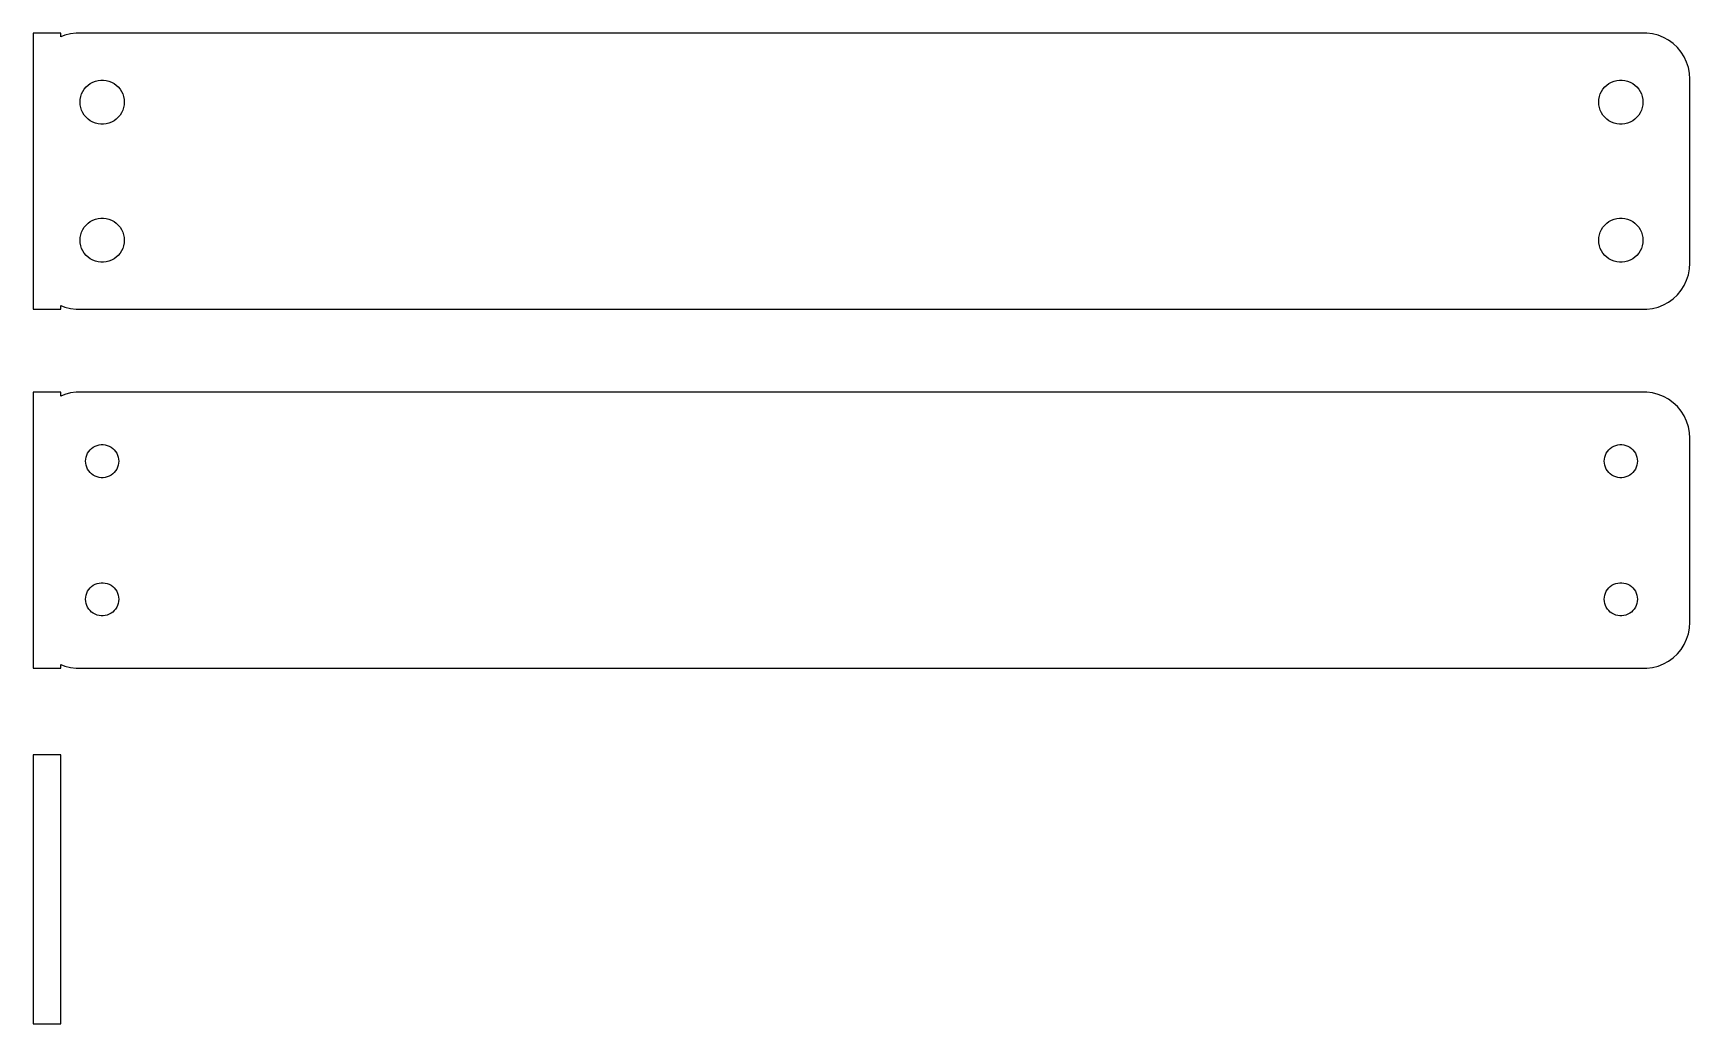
# Model space of a CAD drawing. Header units: metres. Extents: x -90 to 90, y -15 to 93.
import ezdxf

# ---------------------------------------------------------------- set-up
doc = ezdxf.new("R2010")
doc.units = ezdxf.units.M

msp = doc.modelspace()

# ---------------------------------------------------------------- linework, layer by layer
for p, q in [((-87, 92.9901), (-90, 92.9901)), ((-90, 92.9901), (-90, 63.0099)), ((-87, 92.5752), (-87, 92.9901)), ((-86.5451, 92.7553), (-87, 92.5752)), ((-85.9369, 92.9114), (-86.5451, 92.7553)), ((-85.3139, 92.9901), (-85.9369, 92.9114)), ((85.3139, 92.9901), (-85.3139, 92.9901)), ((85.9369, 92.9114), (85.3139, 92.9901)), ((86.5451, 92.7553), (85.9369, 92.9114)), ((87.1289, 92.5241), (86.5451, 92.7553)), ((87.6791, 92.2216), (87.1289, 92.5241)), ((88.1871, 91.8526), (87.6791, 92.2216)), ((88.6448, 91.4227), (88.1871, 91.8526)), ((89.0451, 90.9389), (88.6448, 91.4227)), ((89.3815, 90.4088), (89.0451, 90.9389)), ((89.6489, 89.8406), (89.3815, 90.4088)), ((89.8429, 89.2434), (89.6489, 89.8406)), ((89.9606, 88.6267), (89.8429, 89.2434)), ((90, 88), (89.9606, 88.6267)), ((-84.7315, 86.3835), (-84.6031, 86.6562)), ((-84.6031, 86.6562), (-84.4416, 86.9107)), ((-84.4416, 86.9107), (-84.2495, 87.1429)), ((-84.2495, 87.1429), (-84.0298, 87.3492)), ((-84.0298, 87.3492), (-83.786, 87.5264)), ((-83.786, 87.5264), (-83.5219, 87.6716)), ((-83.5219, 87.6716), (-83.2416, 87.7825)), ((-83.2416, 87.7825), (-82.9497, 87.8575)), ((-82.9497, 87.8575), (-82.6507, 87.8953)), ((-82.6507, 87.8953), (-82.3493, 87.8953)), ((-82.3493, 87.8953), (-82.0503, 87.8575)), ((-82.0503, 87.8575), (-81.7584, 87.7825)), ((-81.7584, 87.7825), (-81.4781, 87.6716)), ((-81.4781, 87.6716), (-81.214, 87.5264)), ((-81.214, 87.5264), (-80.9702, 87.3492)), ((-80.9702, 87.3492), (-80.7505, 87.1429)), ((-80.7505, 87.1429), (-80.5583, 86.9107)), ((-80.5583, 86.9107), (-80.3969, 86.6562)), ((-80.3969, 86.6562), (-80.2685, 86.3835)), ((80.2685, 86.3835), (80.3969, 86.6562)), ((80.3969, 86.6562), (80.5583, 86.9107)), ((80.5583, 86.9107), (80.7505, 87.1429)), ((80.7505, 87.1429), (80.9702, 87.3492)), ((80.9702, 87.3492), (81.214, 87.5264)), ((81.214, 87.5264), (81.4781, 87.6716)), ((81.4781, 87.6716), (81.7584, 87.7825)), ((81.7584, 87.7825), (82.0503, 87.8575)), ((82.0503, 87.8575), (82.3493, 87.8953)), ((82.3493, 87.8953), (82.6507, 87.8953)), ((82.6507, 87.8953), (82.9497, 87.8575)), ((82.9497, 87.8575), (83.2416, 87.7825)), ((83.2416, 87.7825), (83.5219, 87.6716)), ((83.5219, 87.6716), (83.786, 87.5264)), ((83.786, 87.5264), (84.0298, 87.3492)), ((84.0298, 87.3492), (84.2495, 87.1429)), ((84.2495, 87.1429), (84.4416, 86.9107)), ((84.4416, 86.9107), (84.6031, 86.6562)), ((84.6031, 86.6562), (84.7315, 86.3835)), ((90, 68), (90, 88)), ((-84.9, 85.5), (-84.8811, 85.8008)), ((-84.8811, 85.1992), (-84.9, 85.5)), ((-84.8811, 85.8008), (-84.8246, 86.0968)), ((-84.8246, 84.9031), (-84.8811, 85.1992)), ((-84.8246, 86.0968), (-84.7315, 86.3835)), ((-84.7315, 84.6165), (-84.8246, 84.9031)), ((-84.6031, 84.3438), (-84.7315, 84.6165)), ((-80.2685, 84.6165), (-80.3969, 84.3438)), ((-80.2685, 86.3835), (-80.1754, 86.0968)), ((-80.1754, 84.9031), (-80.2685, 84.6165)), ((-80.1754, 86.0968), (-80.1189, 85.8008)), ((-80.1189, 85.1992), (-80.1754, 84.9031)), ((-80.1189, 85.8008), (-80.1, 85.5)), ((-80.1, 85.5), (-80.1189, 85.1992)), ((80.1, 85.5), (80.1189, 85.8008)), ((80.1189, 85.1992), (80.1, 85.5)), ((80.1189, 85.8008), (80.1754, 86.0968)), ((80.1754, 84.9031), (80.1189, 85.1992)), ((80.1754, 86.0968), (80.2685, 86.3835)), ((80.2685, 84.6165), (80.1754, 84.9031)), ((80.3969, 84.3438), (80.2685, 84.6165)), ((84.7315, 84.6165), (84.6031, 84.3438)), ((84.7315, 86.3835), (84.8246, 86.0968)), ((84.8246, 84.9031), (84.7315, 84.6165)), ((84.8246, 86.0968), (84.8811, 85.8008)), ((84.8811, 85.1992), (84.8246, 84.9031)), ((84.8811, 85.8008), (84.9, 85.5)), ((84.9, 85.5), (84.8811, 85.1992)), ((-84.4416, 84.0893), (-84.6031, 84.3438)), ((-84.2495, 83.8571), (-84.4416, 84.0893)), ((-84.0298, 83.6508), (-84.2495, 83.8571)), ((-83.786, 83.4736), (-84.0298, 83.6508)), ((-83.5219, 83.3284), (-83.786, 83.4736)), ((-83.2416, 83.2175), (-83.5219, 83.3284)), ((-82.9497, 83.1425), (-83.2416, 83.2175)), ((-82.6507, 83.1047), (-82.9497, 83.1425)), ((-82.3493, 83.1047), (-82.6507, 83.1047)), ((-82.0503, 83.1425), (-82.3493, 83.1047)), ((-81.7584, 83.2175), (-82.0503, 83.1425)), ((-81.4781, 83.3284), (-81.7584, 83.2175)), ((-81.214, 83.4736), (-81.4781, 83.3284)), ((-80.9702, 83.6508), (-81.214, 83.4736)), ((-80.7505, 83.8571), (-80.9702, 83.6508)), ((-80.5583, 84.0893), (-80.7505, 83.8571)), ((-80.3969, 84.3438), (-80.5583, 84.0893)), ((80.5583, 84.0893), (80.3969, 84.3438)), ((80.7505, 83.8571), (80.5583, 84.0893)), ((80.9702, 83.6508), (80.7505, 83.8571)), ((81.214, 83.4736), (80.9702, 83.6508)), ((81.4781, 83.3284), (81.214, 83.4736)), ((81.7584, 83.2175), (81.4781, 83.3284)), ((82.0503, 83.1425), (81.7584, 83.2175)), ((82.3493, 83.1047), (82.0503, 83.1425)), ((82.6507, 83.1047), (82.3493, 83.1047)), ((82.9497, 83.1425), (82.6507, 83.1047)), ((83.2416, 83.2175), (82.9497, 83.1425)), ((83.5219, 83.3284), (83.2416, 83.2175)), ((83.786, 83.4736), (83.5219, 83.3284)), ((84.0298, 83.6508), (83.786, 83.4736)), ((84.2495, 83.8571), (84.0298, 83.6508)), ((84.4416, 84.0893), (84.2495, 83.8571)), ((84.6031, 84.3438), (84.4416, 84.0893)), ((-84.4416, 71.9107), (-84.2495, 72.1429)), ((-84.2495, 72.1429), (-84.0298, 72.3492)), ((-84.0298, 72.3492), (-83.786, 72.5264)), ((-83.786, 72.5264), (-83.5219, 72.6716)), ((-83.5219, 72.6716), (-83.2416, 72.7825)), ((-83.2416, 72.7825), (-82.9497, 72.8575)), ((-82.9497, 72.8575), (-82.6507, 72.8953)), ((-82.6507, 72.8953), (-82.3493, 72.8953)), ((-82.3493, 72.8953), (-82.0503, 72.8575)), ((-82.0503, 72.8575), (-81.7584, 72.7825)), ((-81.7584, 72.7825), (-81.4781, 72.6716)), ((-81.4781, 72.6716), (-81.214, 72.5264)), ((-81.214, 72.5264), (-80.9702, 72.3492)), ((-80.9702, 72.3492), (-80.7505, 72.1429)), ((-80.7505, 72.1429), (-80.5583, 71.9107)), ((80.5583, 71.9107), (80.7505, 72.1429)), ((80.7505, 72.1429), (80.9702, 72.3492)), ((80.9702, 72.3492), (81.214, 72.5264)), ((81.214, 72.5264), (81.4781, 72.6716)), ((81.4781, 72.6716), (81.7584, 72.7825)), ((81.7584, 72.7825), (82.0503, 72.8575)), ((82.0503, 72.8575), (82.3493, 72.8953)), ((82.3493, 72.8953), (82.6507, 72.8953)), ((82.6507, 72.8953), (82.9497, 72.8575)), ((82.9497, 72.8575), (83.2416, 72.7825)), ((83.2416, 72.7825), (83.5219, 72.6716)), ((83.5219, 72.6716), (83.786, 72.5264)), ((83.786, 72.5264), (84.0298, 72.3492)), ((84.0298, 72.3492), (84.2495, 72.1429)), ((84.2495, 72.1429), (84.4416, 71.9107)), ((-84.9, 70.5), (-84.8811, 70.8008)), ((-84.8811, 70.1992), (-84.9, 70.5)), ((-84.8811, 70.8008), (-84.8246, 71.0969)), ((-84.8246, 71.0969), (-84.7315, 71.3835)), ((-84.7315, 71.3835), (-84.6031, 71.6562)), ((-84.6031, 71.6562), (-84.4416, 71.9107)), ((-80.5583, 71.9107), (-80.3969, 71.6562)), ((-80.3969, 71.6562), (-80.2685, 71.3835)), ((-80.2685, 71.3835), (-80.1754, 71.0969)), ((-80.1754, 71.0969), (-80.1189, 70.8008)), ((-80.1189, 70.8008), (-80.1, 70.5)), ((-80.1, 70.5), (-80.1189, 70.1992)), ((80.1, 70.5), (80.1189, 70.8008)), ((80.1189, 70.1992), (80.1, 70.5)), ((80.1189, 70.8008), (80.1754, 71.0969)), ((80.1754, 71.0969), (80.2685, 71.3835)), ((80.2685, 71.3835), (80.3969, 71.6562)), ((80.3969, 71.6562), (80.5583, 71.9107)), ((84.4416, 71.9107), (84.6031, 71.6562)), ((84.6031, 71.6562), (84.7315, 71.3835)), ((84.7315, 71.3835), (84.8246, 71.0969)), ((84.8246, 71.0969), (84.8811, 70.8008)), ((84.8811, 70.8008), (84.9, 70.5)), ((84.9, 70.5), (84.8811, 70.1992)), ((-84.8246, 69.9032), (-84.8811, 70.1992)), ((-84.7315, 69.6165), (-84.8246, 69.9032)), ((-84.6031, 69.3438), (-84.7315, 69.6165)), ((-84.4416, 69.0893), (-84.6031, 69.3438)), ((-84.2495, 68.8571), (-84.4416, 69.0893)), ((-84.0298, 68.6508), (-84.2495, 68.8571)), ((-83.786, 68.4736), (-84.0298, 68.6508)), ((-83.5219, 68.3284), (-83.786, 68.4736)), ((-81.214, 68.4736), (-81.4781, 68.3284)), ((-80.9702, 68.6508), (-81.214, 68.4736)), ((-80.7505, 68.8571), (-80.9702, 68.6508)), ((-80.5583, 69.0893), (-80.7505, 68.8571)), ((-80.3969, 69.3438), (-80.5583, 69.0893)), ((-80.2685, 69.6165), (-80.3969, 69.3438)), ((-80.1754, 69.9032), (-80.2685, 69.6165)), ((-80.1189, 70.1992), (-80.1754, 69.9032)), ((80.1754, 69.9032), (80.1189, 70.1992)), ((80.2685, 69.6165), (80.1754, 69.9032)), ((80.3969, 69.3438), (80.2685, 69.6165)), ((80.5583, 69.0893), (80.3969, 69.3438)), ((80.7505, 68.8571), (80.5583, 69.0893)), ((80.9702, 68.6508), (80.7505, 68.8571)), ((81.214, 68.4736), (80.9702, 68.6508)), ((81.4781, 68.3284), (81.214, 68.4736)), ((83.786, 68.4736), (83.5219, 68.3284)), ((84.0298, 68.6508), (83.786, 68.4736)), ((84.2495, 68.8571), (84.0298, 68.6508)), ((84.4416, 69.0893), (84.2495, 68.8571)), ((84.6031, 69.3438), (84.4416, 69.0893)), ((84.7315, 69.6165), (84.6031, 69.3438)), ((84.8246, 69.9032), (84.7315, 69.6165)), ((84.8811, 70.1992), (84.8246, 69.9032)), ((-83.2416, 68.2175), (-83.5219, 68.3284)), ((-82.9497, 68.1425), (-83.2416, 68.2175)), ((-82.6507, 68.1047), (-82.9497, 68.1425)), ((-82.3493, 68.1047), (-82.6507, 68.1047)), ((-82.0503, 68.1425), (-82.3493, 68.1047)), ((-81.7584, 68.2175), (-82.0503, 68.1425)), ((-81.4781, 68.3284), (-81.7584, 68.2175)), ((81.7584, 68.2175), (81.4781, 68.3284)), ((82.0503, 68.1425), (81.7584, 68.2175)), ((82.3493, 68.1047), (82.0503, 68.1425)), ((82.6507, 68.1047), (82.3493, 68.1047)), ((82.9497, 68.1425), (82.6507, 68.1047)), ((83.2416, 68.2175), (82.9497, 68.1425)), ((83.5219, 68.3284), (83.2416, 68.2175)), ((89.6489, 66.1594), (89.8429, 66.7566)), ((89.8429, 66.7566), (89.9606, 67.3733)), ((89.9606, 67.3733), (90, 68)), ((88.6448, 64.5773), (89.0451, 65.0611)), ((89.0451, 65.0611), (89.3815, 65.5912)), ((89.3815, 65.5912), (89.6489, 66.1594)), ((-90, 63.0099), (-87, 63.0099)), ((-87, 63.4248), (-86.5451, 63.2447)), ((-87, 63.0099), (-87, 63.4248)), ((-86.5451, 63.2447), (-85.9369, 63.0886)), ((-85.9369, 63.0886), (-85.3139, 63.0099)), ((-85.3139, 63.0099), (85.3139, 63.0099)), ((85.3139, 63.0099), (85.9369, 63.0886)), ((85.9369, 63.0886), (86.5451, 63.2447)), ((86.5451, 63.2447), (87.1289, 63.4759)), ((87.1289, 63.4759), (87.6791, 63.7784)), ((87.6791, 63.7784), (88.1871, 64.1474)), ((88.1871, 64.1474), (88.6448, 64.5773)), ((-87, 53.9901), (-90, 53.9901)), ((-90, 53.9901), (-90, 24.0099)), ((-87, 53.5752), (-87, 53.9901)), ((-86.5451, 53.7553), (-87, 53.5752)), ((-85.9369, 53.9114), (-86.5451, 53.7553)), ((-85.3139, 53.9901), (-85.9369, 53.9114)), ((85.3139, 53.9901), (-85.3139, 53.9901)), ((85.9369, 53.9114), (85.3139, 53.9901)), ((86.5451, 53.7553), (85.9369, 53.9114)), ((87.1289, 53.5241), (86.5451, 53.7553)), ((87.6791, 53.2216), (87.1289, 53.5241)), ((88.1871, 52.8526), (87.6791, 53.2216)), ((88.6448, 52.4227), (88.1871, 52.8526)), ((89.0451, 51.9389), (88.6448, 52.4227)), ((89.3815, 51.4088), (89.0451, 51.9389)), ((89.6489, 50.8406), (89.3815, 51.4088)), ((89.8429, 50.2434), (89.6489, 50.8406)), ((89.9606, 49.6267), (89.8429, 50.2434)), ((90, 49), (89.9606, 49.6267)), ((90, 29), (90, 49)), ((-84.2858, 46.7256), (-84.2434, 46.9476)), ((-84.2434, 46.9476), (-84.1736, 47.1626)), ((-84.1736, 47.1626), (-84.0773, 47.3671)), ((-84.0773, 47.3671), (-83.9562, 47.558)), ((-83.9562, 47.558), (-83.8121, 47.7322)), ((-83.8121, 47.7322), (-83.6474, 47.8869)), ((-83.6474, 47.8869), (-83.4645, 48.0198)), ((-83.4645, 48.0198), (-83.2664, 48.1287)), ((-83.2664, 48.1287), (-83.0562, 48.2119)), ((-83.0562, 48.2119), (-82.8373, 48.2681)), ((-82.8373, 48.2681), (-82.613, 48.2964)), ((-82.613, 48.2964), (-82.387, 48.2964)), ((-82.387, 48.2964), (-82.1627, 48.2681)), ((-82.1627, 48.2681), (-81.9438, 48.2119)), ((-81.9438, 48.2119), (-81.7336, 48.1287)), ((-81.7336, 48.1287), (-81.5355, 48.0198)), ((-81.5355, 48.0198), (-81.3526, 47.8869)), ((-81.3526, 47.8869), (-81.1879, 47.7322)), ((-81.1879, 47.7322), (-81.0438, 47.558)), ((-81.0438, 47.558), (-80.9226, 47.3671)), ((-80.9226, 47.3671), (-80.8264, 47.1626)), ((-80.8264, 47.1626), (-80.7565, 46.9476)), ((-80.7565, 46.9476), (-80.7142, 46.7256)), ((80.7142, 46.7256), (80.7565, 46.9476)), ((80.7565, 46.9476), (80.8264, 47.1626)), ((80.8264, 47.1626), (80.9226, 47.3671)), ((80.9226, 47.3671), (81.0438, 47.558)), ((81.0438, 47.558), (81.1879, 47.7322)), ((81.1879, 47.7322), (81.3526, 47.8869)), ((81.3526, 47.8869), (81.5355, 48.0198)), ((81.5355, 48.0198), (81.7336, 48.1287)), ((81.7336, 48.1287), (81.9438, 48.2119)), ((81.9438, 48.2119), (82.1627, 48.2681)), ((82.1627, 48.2681), (82.387, 48.2964)), ((82.387, 48.2964), (82.613, 48.2964)), ((82.613, 48.2964), (82.8373, 48.2681)), ((82.8373, 48.2681), (83.0562, 48.2119)), ((83.0562, 48.2119), (83.2664, 48.1287)), ((83.2664, 48.1287), (83.4645, 48.0198)), ((83.4645, 48.0198), (83.6474, 47.8869)), ((83.6474, 47.8869), (83.8121, 47.7322)), ((83.8121, 47.7322), (83.9562, 47.558)), ((83.9562, 47.558), (84.0773, 47.3671)), ((84.0773, 47.3671), (84.1736, 47.1626)), ((84.1736, 47.1626), (84.2434, 46.9476)), ((84.2434, 46.9476), (84.2858, 46.7256)), ((-84.3, 46.5), (-84.2858, 46.7256)), ((-84.2858, 46.2744), (-84.3, 46.5)), ((-84.2434, 46.0524), (-84.2858, 46.2744)), ((-84.1736, 45.8374), (-84.2434, 46.0524)), ((-84.0773, 45.6328), (-84.1736, 45.8374)), ((-83.9562, 45.442), (-84.0773, 45.6328)), ((-83.8121, 45.2678), (-83.9562, 45.442)), ((-83.6474, 45.1131), (-83.8121, 45.2678)), ((-83.4645, 44.9802), (-83.6474, 45.1131)), ((-81.3526, 45.1131), (-81.5355, 44.9802)), ((-81.1879, 45.2678), (-81.3526, 45.1131)), ((-81.0438, 45.442), (-81.1879, 45.2678)), ((-80.9226, 45.6328), (-81.0438, 45.442)), ((-80.8264, 45.8374), (-80.9226, 45.6328)), ((-80.7565, 46.0524), (-80.8264, 45.8374)), ((-80.7142, 46.2744), (-80.7565, 46.0524)), ((-80.7142, 46.7256), (-80.7, 46.5)), ((-80.7, 46.5), (-80.7142, 46.2744)), ((80.7, 46.5), (80.7142, 46.7256)), ((80.7142, 46.2744), (80.7, 46.5)), ((80.7565, 46.0524), (80.7142, 46.2744)), ((80.8264, 45.8374), (80.7565, 46.0524)), ((80.9226, 45.6328), (80.8264, 45.8374)), ((81.0438, 45.442), (80.9226, 45.6328)), ((81.1879, 45.2678), (81.0438, 45.442)), ((81.3526, 45.1131), (81.1879, 45.2678)), ((81.5355, 44.9802), (81.3526, 45.1131)), ((83.6474, 45.1131), (83.4645, 44.9802)), ((83.8121, 45.2678), (83.6474, 45.1131)), ((83.9562, 45.442), (83.8121, 45.2678)), ((84.0773, 45.6328), (83.9562, 45.442)), ((84.1736, 45.8374), (84.0773, 45.6328)), ((84.2434, 46.0524), (84.1736, 45.8374)), ((84.2858, 46.2744), (84.2434, 46.0524)), ((84.2858, 46.7256), (84.3, 46.5)), ((84.3, 46.5), (84.2858, 46.2744)), ((-83.2664, 44.8713), (-83.4645, 44.9802)), ((-83.0562, 44.7881), (-83.2664, 44.8713)), ((-82.8373, 44.7319), (-83.0562, 44.7881)), ((-82.613, 44.7036), (-82.8373, 44.7319)), ((-82.387, 44.7036), (-82.613, 44.7036)), ((-82.1627, 44.7319), (-82.387, 44.7036)), ((-81.9438, 44.7881), (-82.1627, 44.7319)), ((-81.7336, 44.8713), (-81.9438, 44.7881)), ((-81.5355, 44.9802), (-81.7336, 44.8713)), ((81.7336, 44.8713), (81.5355, 44.9802)), ((81.9438, 44.7881), (81.7336, 44.8713)), ((82.1627, 44.7319), (81.9438, 44.7881)), ((82.387, 44.7036), (82.1627, 44.7319)), ((82.613, 44.7036), (82.387, 44.7036)), ((82.8373, 44.7319), (82.613, 44.7036)), ((83.0562, 44.7881), (82.8373, 44.7319)), ((83.2664, 44.8713), (83.0562, 44.7881)), ((83.4645, 44.9802), (83.2664, 44.8713)), ((-84.0773, 32.3672), (-83.9562, 32.558)), ((-83.9562, 32.558), (-83.8121, 32.7322)), ((-83.8121, 32.7322), (-83.6474, 32.8869)), ((-83.6474, 32.8869), (-83.4645, 33.0198)), ((-83.4645, 33.0198), (-83.2664, 33.1287)), ((-83.2664, 33.1287), (-83.0562, 33.2119)), ((-83.0562, 33.2119), (-82.8373, 33.2681)), ((-82.8373, 33.2681), (-82.613, 33.2964)), ((-82.613, 33.2964), (-82.387, 33.2964)), ((-82.387, 33.2964), (-82.1627, 33.2681)), ((-82.1627, 33.2681), (-81.9438, 33.2119)), ((-81.9438, 33.2119), (-81.7336, 33.1287)), ((-81.7336, 33.1287), (-81.5355, 33.0198)), ((-81.5355, 33.0198), (-81.3526, 32.8869)), ((-81.3526, 32.8869), (-81.1879, 32.7322)), ((-81.1879, 32.7322), (-81.0438, 32.558)), ((-81.0438, 32.558), (-80.9226, 32.3672)), ((80.9226, 32.3672), (81.0438, 32.558)), ((81.0438, 32.558), (81.1879, 32.7322)), ((81.1879, 32.7322), (81.3526, 32.8869)), ((81.3526, 32.8869), (81.5355, 33.0198)), ((81.5355, 33.0198), (81.7336, 33.1287)), ((81.7336, 33.1287), (81.9438, 33.2119)), ((81.9438, 33.2119), (82.1627, 33.2681)), ((82.1627, 33.2681), (82.387, 33.2964)), ((82.387, 33.2964), (82.613, 33.2964)), ((82.613, 33.2964), (82.8373, 33.2681)), ((82.8373, 33.2681), (83.0562, 33.2119)), ((83.0562, 33.2119), (83.2664, 33.1287)), ((83.2664, 33.1287), (83.4645, 33.0198)), ((83.4645, 33.0198), (83.6474, 32.8869)), ((83.6474, 32.8869), (83.8121, 32.7322)), ((83.8121, 32.7322), (83.9562, 32.558)), ((83.9562, 32.558), (84.0773, 32.3672)), ((-84.3, 31.5), (-84.2858, 31.7256)), ((-84.2858, 31.2744), (-84.3, 31.5)), ((-84.2858, 31.7256), (-84.2434, 31.9476)), ((-84.2434, 31.0524), (-84.2858, 31.2744)), ((-84.2434, 31.9476), (-84.1736, 32.1626)), ((-84.1736, 30.8374), (-84.2434, 31.0524)), ((-84.1736, 32.1626), (-84.0773, 32.3672)), ((-84.0773, 30.6329), (-84.1736, 30.8374)), ((-83.9562, 30.442), (-84.0773, 30.6329)), ((-80.9226, 30.6329), (-81.0438, 30.442)), ((-80.9226, 32.3672), (-80.8264, 32.1626)), ((-80.8264, 30.8374), (-80.9226, 30.6329)), ((-80.8264, 32.1626), (-80.7565, 31.9476)), ((-80.7565, 31.0524), (-80.8264, 30.8374)), ((-80.7565, 31.9476), (-80.7142, 31.7256)), ((-80.7142, 31.2744), (-80.7565, 31.0524)), ((-80.7142, 31.7256), (-80.7, 31.5)), ((-80.7, 31.5), (-80.7142, 31.2744)), ((80.7, 31.5), (80.7142, 31.7256)), ((80.7142, 31.2744), (80.7, 31.5)), ((80.7142, 31.7256), (80.7565, 31.9476)), ((80.7565, 31.0524), (80.7142, 31.2744)), ((80.7565, 31.9476), (80.8264, 32.1626)), ((80.8264, 30.8374), (80.7565, 31.0524)), ((80.8264, 32.1626), (80.9226, 32.3672)), ((80.9226, 30.6329), (80.8264, 30.8374)), ((81.0438, 30.442), (80.9226, 30.6329)), ((84.0773, 30.6329), (83.9562, 30.442)), ((84.0773, 32.3672), (84.1736, 32.1626)), ((84.1736, 30.8374), (84.0773, 30.6329)), ((84.1736, 32.1626), (84.2434, 31.9476)), ((84.2434, 31.0524), (84.1736, 30.8374)), ((84.2434, 31.9476), (84.2858, 31.7256)), ((84.2858, 31.2744), (84.2434, 31.0524)), ((84.2858, 31.7256), (84.3, 31.5)), ((84.3, 31.5), (84.2858, 31.2744)), ((-83.8121, 30.2678), (-83.9562, 30.442)), ((-83.6474, 30.1131), (-83.8121, 30.2678)), ((-83.4645, 29.9802), (-83.6474, 30.1131)), ((-83.2664, 29.8713), (-83.4645, 29.9802)), ((-83.0562, 29.7881), (-83.2664, 29.8713)), ((-82.8373, 29.7319), (-83.0562, 29.7881)), ((-82.613, 29.7036), (-82.8373, 29.7319)), ((-82.387, 29.7036), (-82.613, 29.7036)), ((-82.1627, 29.7319), (-82.387, 29.7036)), ((-81.9438, 29.7881), (-82.1627, 29.7319)), ((-81.7336, 29.8713), (-81.9438, 29.7881)), ((-81.5355, 29.9802), (-81.7336, 29.8713)), ((-81.3526, 30.1131), (-81.5355, 29.9802)), ((-81.1879, 30.2678), (-81.3526, 30.1131)), ((-81.0438, 30.442), (-81.1879, 30.2678)), ((81.1879, 30.2678), (81.0438, 30.442)), ((81.3526, 30.1131), (81.1879, 30.2678)), ((81.5355, 29.9802), (81.3526, 30.1131)), ((81.7336, 29.8713), (81.5355, 29.9802)), ((81.9438, 29.7881), (81.7336, 29.8713)), ((82.1627, 29.7319), (81.9438, 29.7881)), ((82.387, 29.7036), (82.1627, 29.7319)), ((82.613, 29.7036), (82.387, 29.7036)), ((82.8373, 29.7319), (82.613, 29.7036)), ((83.0562, 29.7881), (82.8373, 29.7319)), ((83.2664, 29.8713), (83.0562, 29.7881)), ((83.4645, 29.9802), (83.2664, 29.8713)), ((83.6474, 30.1131), (83.4645, 29.9802)), ((83.8121, 30.2678), (83.6474, 30.1131)), ((83.9562, 30.442), (83.8121, 30.2678)), ((89.9606, 28.3733), (90, 29)), ((89.3815, 26.5912), (89.6489, 27.1594)), ((89.6489, 27.1594), (89.8429, 27.7566)), ((89.8429, 27.7566), (89.9606, 28.3733)), ((88.1871, 25.1474), (88.6448, 25.5773)), ((88.6448, 25.5773), (89.0451, 26.0611)), ((89.0451, 26.0611), (89.3815, 26.5912)), ((-90, 24.0099), (-87, 24.0099)), ((-87, 24.4248), (-86.5451, 24.2447)), ((-87, 24.0099), (-87, 24.4248)), ((-86.5451, 24.2447), (-85.9369, 24.0886)), ((-85.9369, 24.0886), (-85.3139, 24.0099)), ((-85.3139, 24.0099), (85.3139, 24.0099)), ((85.3139, 24.0099), (85.9369, 24.0886)), ((85.9369, 24.0886), (86.5451, 24.2447)), ((86.5451, 24.2447), (87.1289, 24.4759)), ((87.1289, 24.4759), (87.6791, 24.7784)), ((87.6791, 24.7784), (88.1871, 25.1474)), ((-87, 14.6148), (-90, 14.6148)), ((-90, 14.6148), (-90, -14.6148)), ((-87, -14.6148), (-87, 14.6148)), ((-90, -14.6148), (-87, -14.6148))]:
    msp.add_line(p, q)

doc.saveas('drawing.dxf')
